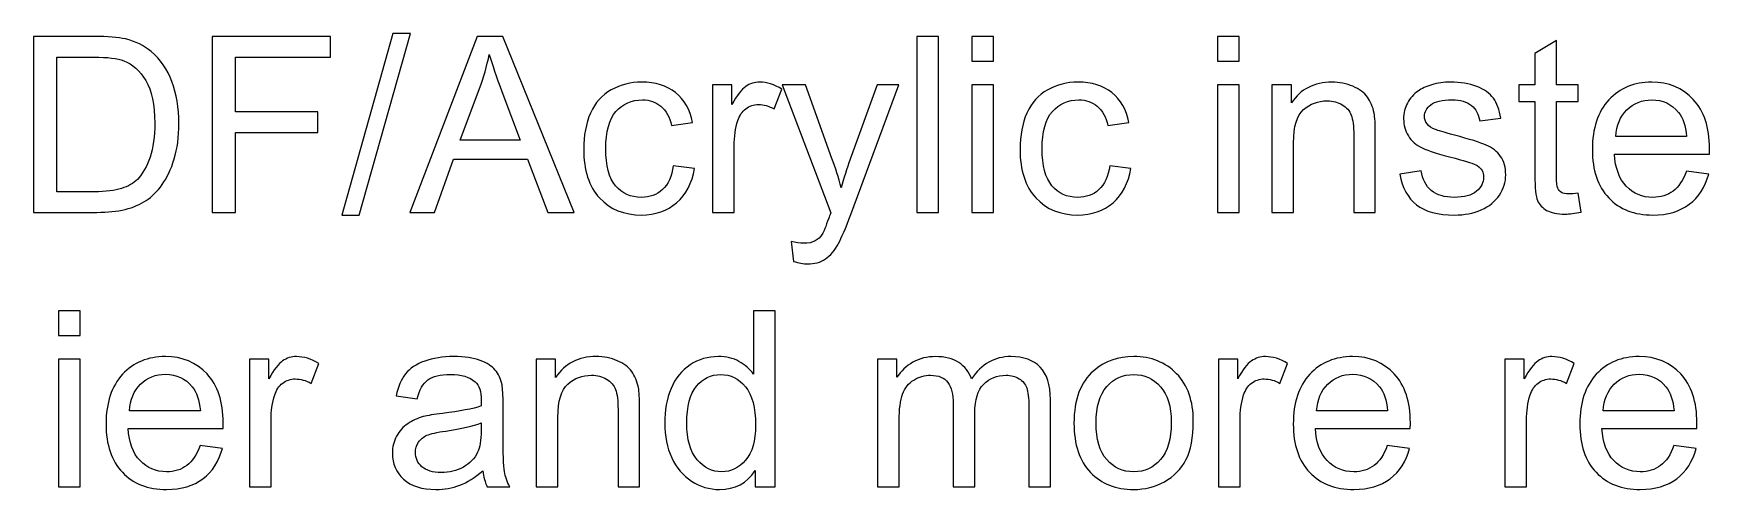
# Model space of a CAD drawing. Header units: centimetres. Extents: x 32 to 238, y -190 to 31.
# Drawn here: x 76.29 to 93.63, y -88.99 to -84.28 of the extents above; entities that cross this region are included whole.
import ezdxf

# ---------------------------------------------------------------- set-up
doc = ezdxf.new("R2010")
doc.units = ezdxf.units.CM
doc.header["$MEASUREMENT"] = 0
doc.layers.add('Layer 1', color=7, linetype='Continuous')

msp = doc.modelspace()

# ---------------------------------------------------------------- linework, layer by layer
at = {"layer": 'Layer 1', "color": 250}
for points, knots in [([(76.29245, -86.12579), (76.29245, -86.12579), (76.29245, -84.30715), (76.29245, -84.30715), (76.29245, -84.30715), (76.91898, -84.30715), (76.91898, -84.30715), (77.06038, -84.30715), (77.16833, -84.31562), (77.24283, -84.33297), (77.34697, -84.3571), (77.43587, -84.40071), (77.50953, -84.46336), (77.60563, -84.54464), (77.67717, -84.64793), (77.72459, -84.77409), (77.77242, -84.90024), (77.79613, -85.0446), (77.79613, -85.20673), (77.79613, -85.34474), (77.78004, -85.46708), (77.74787, -85.57376), (77.7157, -85.68044), (77.67421, -85.76892), (77.62383, -85.83877), (77.57303, -85.90862), (77.518, -85.96365), (77.45789, -86.00345), (77.3982, -86.04366), (77.32581, -86.07414), (77.24114, -86.09489), (77.15605, -86.11563), (77.05868, -86.12579), (76.94862, -86.12579), (76.94862, -86.12579), (76.29245, -86.12579), (76.29245, -86.12579)], [0, 0, 0, 0, 0.08333333, 0.08333333, 0.08333333, 0.16666667, 0.16666667, 0.16666667, 0.25, 0.25, 0.25, 0.33333333, 0.33333333, 0.33333333, 0.41666667, 0.41666667, 0.41666667, 0.5, 0.5, 0.5, 0.58333333, 0.58333333, 0.58333333, 0.66666667, 0.66666667, 0.66666667, 0.75, 0.75, 0.75, 0.83333333, 0.83333333, 0.83333333, 0.91666667, 0.91666667, 0.91666667, 1, 1, 1, 1]), ([(78.13945, -86.12579), (78.13945, -86.12579), (78.13945, -84.30715), (78.13945, -84.30715), (78.13945, -84.30715), (79.36627, -84.30715), (79.36627, -84.30715), (79.36627, -84.30715), (79.36627, -84.52051), (79.36627, -84.52051), (79.36627, -84.52051), (78.38075, -84.52051), (78.38075, -84.52051), (78.38075, -84.52051), (78.38075, -85.08693), (78.38075, -85.08693), (78.38075, -85.08693), (79.23419, -85.08693), (79.23419, -85.08693), (79.23419, -85.08693), (79.23419, -85.30029), (79.23419, -85.30029), (79.23419, -85.30029), (78.38075, -85.30029), (78.38075, -85.30029), (78.38075, -85.30029), (78.38075, -86.12579), (78.38075, -86.12579), (78.38075, -86.12579), (78.13945, -86.12579), (78.13945, -86.12579)], [0, 0, 0, 0, 0.1, 0.1, 0.1, 0.2, 0.2, 0.2, 0.3, 0.3, 0.3, 0.4, 0.4, 0.4, 0.5, 0.5, 0.5, 0.6, 0.6, 0.6, 0.7, 0.7, 0.7, 0.8, 0.8, 0.8, 0.9, 0.9, 0.9, 1, 1, 1, 1]), ([(79.48269, -86.15627), (79.48269, -86.15627), (80.01101, -84.27667), (80.01101, -84.27667), (80.01101, -84.27667), (80.19093, -84.27667), (80.19093, -84.27667), (80.19093, -84.27667), (79.66261, -86.15627), (79.66261, -86.15627), (79.66261, -86.15627), (79.48269, -86.15627), (79.48269, -86.15627)], [0, 0, 0, 0, 0.25, 0.25, 0.25, 0.5, 0.5, 0.5, 0.75, 0.75, 0.75, 1, 1, 1, 1]), ([(80.18458, -86.12579), (80.18458, -86.12579), (80.88223, -84.30715), (80.88223, -84.30715), (80.88223, -84.30715), (81.14682, -84.30715), (81.14682, -84.30715), (81.14682, -84.30715), (81.88723, -86.12579), (81.88723, -86.12579), (81.88723, -86.12579), (81.61333, -86.12579), (81.61333, -86.12579), (81.61333, -86.12579), (81.40293, -85.57461), (81.40293, -85.57461), (81.40293, -85.57461), (80.63712, -85.57461), (80.63712, -85.57461), (80.63712, -85.57461), (80.43985, -86.12579), (80.43985, -86.12579), (80.43985, -86.12579), (80.18458, -86.12579), (80.18458, -86.12579)], [0, 0, 0, 0, 0.125, 0.125, 0.125, 0.25, 0.25, 0.25, 0.375, 0.375, 0.375, 0.5, 0.5, 0.5, 0.625, 0.625, 0.625, 0.75, 0.75, 0.75, 0.875, 0.875, 0.875, 1, 1, 1, 1]), ([(85.43095, -86.12579), (85.43095, -86.12579), (85.43095, -84.30715), (85.43095, -84.30715), (85.43095, -84.30715), (85.65447, -84.30715), (85.65447, -84.30715), (85.65447, -84.30715), (85.65447, -86.12579), (85.65447, -86.12579), (85.65447, -86.12579), (85.43095, -86.12579), (85.43095, -86.12579)], [0, 0, 0, 0, 0.25, 0.25, 0.25, 0.5, 0.5, 0.5, 0.75, 0.75, 0.75, 1, 1, 1, 1]), ([(86.00033, -84.56115), (86.00033, -84.56115), (86.00033, -84.30715), (86.00033, -84.30715), (86.00033, -84.30715), (86.22385, -84.30715), (86.22385, -84.30715), (86.22385, -84.30715), (86.22385, -84.56115), (86.22385, -84.56115), (86.22385, -84.56115), (86.00033, -84.56115), (86.00033, -84.56115)], [0, 0, 0, 0, 0.25, 0.25, 0.25, 0.5, 0.5, 0.5, 0.75, 0.75, 0.75, 1, 1, 1, 1]), ([(88.54033, -84.56115), (88.54033, -84.56115), (88.54033, -84.30715), (88.54033, -84.30715), (88.54033, -84.30715), (88.76385, -84.30715), (88.76385, -84.30715), (88.76385, -84.30715), (88.76385, -84.56115), (88.76385, -84.56115), (88.76385, -84.56115), (88.54033, -84.56115), (88.54033, -84.56115)], [0, 0, 0, 0, 0.25, 0.25, 0.25, 0.5, 0.5, 0.5, 0.75, 0.75, 0.75, 1, 1, 1, 1]), ([(92.27243, -85.9264), (92.27243, -85.9264), (92.30291, -86.12367), (92.30291, -86.12367), (92.24026, -86.1368), (92.18395, -86.14357), (92.13485, -86.14357), (92.05399, -86.14357), (91.99134, -86.13087), (91.94646, -86.10505), (91.90201, -86.07922), (91.87069, -86.04578), (91.85248, -86.00387), (91.83428, -85.96196), (91.82539, -85.87391), (91.82539, -85.73971), (91.82539, -85.73971), (91.82539, -84.98025), (91.82539, -84.98025), (91.82539, -84.98025), (91.66029, -84.98025), (91.66029, -84.98025), (91.66029, -84.98025), (91.66029, -84.80753), (91.66029, -84.80753), (91.66029, -84.80753), (91.82539, -84.80753), (91.82539, -84.80753), (91.82539, -84.80753), (91.82539, -84.48156), (91.82539, -84.48156), (91.82539, -84.48156), (92.04891, -84.34737), (92.04891, -84.34737), (92.04891, -84.34737), (92.04891, -84.80753), (92.04891, -84.80753), (92.04891, -84.80753), (92.27243, -84.80753), (92.27243, -84.80753), (92.27243, -84.80753), (92.27243, -84.98025), (92.27243, -84.98025), (92.27243, -84.98025), (92.04891, -84.98025), (92.04891, -84.98025), (92.04891, -84.98025), (92.04891, -85.75241), (92.04891, -85.75241), (92.04891, -85.81633), (92.05272, -85.8574), (92.06076, -85.8756), (92.06838, -85.8938), (92.08108, -85.9082), (92.09886, -85.9192), (92.11664, -85.92979), (92.14204, -85.93529), (92.17506, -85.93529), (92.19962, -85.93529), (92.23221, -85.93233), (92.27243, -85.9264)], [0, 0, 0, 0, 0.05, 0.05, 0.05, 0.1, 0.1, 0.1, 0.15, 0.15, 0.15, 0.2, 0.2, 0.2, 0.25, 0.25, 0.25, 0.3, 0.3, 0.3, 0.35, 0.35, 0.35, 0.4, 0.4, 0.4, 0.45, 0.45, 0.45, 0.5, 0.5, 0.5, 0.55, 0.55, 0.55, 0.6, 0.6, 0.6, 0.65, 0.65, 0.65, 0.7, 0.7, 0.7, 0.75, 0.75, 0.75, 0.8, 0.8, 0.8, 0.85, 0.85, 0.85, 0.9, 0.9, 0.9, 0.95, 0.95, 0.95, 1, 1, 1, 1]), ([(76.53375, -85.91243), (76.53375, -85.91243), (76.92152, -85.91243), (76.92152, -85.91243), (77.04133, -85.91243), (77.13531, -85.90142), (77.20346, -85.87899), (77.27162, -85.85655), (77.32581, -85.82522), (77.36645, -85.78458), (77.42317, -85.72743), (77.46762, -85.65039), (77.49937, -85.55387), (77.53112, -85.45735), (77.54721, -85.34051), (77.54721, -85.20292), (77.54721, -85.01242), (77.51588, -84.86595), (77.45365, -84.7635), (77.39142, -84.66106), (77.31565, -84.59248), (77.22632, -84.55776), (77.16198, -84.53279), (77.05826, -84.52051), (76.91517, -84.52051), (76.91517, -84.52051), (76.53375, -84.52051), (76.53375, -84.52051), (76.53375, -84.52051), (76.53375, -85.91243), (76.53375, -85.91243)], [0, 0, 0, 0, 0.1, 0.1, 0.1, 0.2, 0.2, 0.2, 0.3, 0.3, 0.3, 0.4, 0.4, 0.4, 0.5, 0.5, 0.5, 0.6, 0.6, 0.6, 0.7, 0.7, 0.7, 0.8, 0.8, 0.8, 0.9, 0.9, 0.9, 1, 1, 1, 1]), ([(80.70782, -85.37903), (80.70782, -85.37903), (81.32758, -85.37903), (81.32758, -85.37903), (81.32758, -85.37903), (81.13793, -84.87484), (81.13793, -84.87484), (81.08078, -84.72159), (81.0376, -84.59502), (81.00754, -84.49511), (80.98256, -84.61364), (80.94912, -84.73006), (80.90721, -84.84521), (80.90721, -84.84521), (80.70782, -85.37903), (80.70782, -85.37903)], [0, 0, 0, 0, 0.2, 0.2, 0.2, 0.4, 0.4, 0.4, 0.6, 0.6, 0.6, 0.8, 0.8, 0.8, 1, 1, 1, 1]), ([(82.91127, -85.64319), (82.91127, -85.64319), (83.12971, -85.67367), (83.12971, -85.67367), (83.10558, -85.82395), (83.04462, -85.94122), (82.94598, -86.02631), (82.84735, -86.1114), (82.72585, -86.15373), (82.58234, -86.15373), (82.40242, -86.15373), (82.25764, -86.09489), (82.14842, -85.9772), (82.03878, -85.85951), (81.98417, -85.69103), (81.98417, -85.47174), (81.98417, -85.3295), (82.00788, -85.20546), (82.05487, -85.09878), (82.10186, -84.99253), (82.1734, -84.91252), (82.26992, -84.8596), (82.36602, -84.80626), (82.47058, -84.77959), (82.58403, -84.77959), (82.7267, -84.77959), (82.84396, -84.81557), (82.93455, -84.88796), (83.02557, -84.96035), (83.08399, -85.06322), (83.10939, -85.19615), (83.10939, -85.19615), (82.89349, -85.22917), (82.89349, -85.22917), (82.87275, -85.14069), (82.83634, -85.07423), (82.78342, -85.02936), (82.73093, -84.98491), (82.66743, -84.96247), (82.59292, -84.96247), (82.48032, -84.96247), (82.38888, -85.00269), (82.31818, -85.08312), (82.24791, -85.16398), (82.21277, -85.29098), (82.21277, -85.46539), (82.21277, -85.64234), (82.24664, -85.77061), (82.31437, -85.85062), (82.38253, -85.93063), (82.471, -85.97085), (82.5798, -85.97085), (82.66785, -85.97085), (82.74109, -85.94418), (82.79951, -85.89042), (82.85835, -85.83708), (82.89561, -85.75453), (82.91127, -85.64319)], [0, 0, 0, 0, 0.05263158, 0.05263158, 0.05263158, 0.10526316, 0.10526316, 0.10526316, 0.15789474, 0.15789474, 0.15789474, 0.21052632, 0.21052632, 0.21052632, 0.26315789, 0.26315789, 0.26315789, 0.31578947, 0.31578947, 0.31578947, 0.36842105, 0.36842105, 0.36842105, 0.42105263, 0.42105263, 0.42105263, 0.47368421, 0.47368421, 0.47368421, 0.52631579, 0.52631579, 0.52631579, 0.57894737, 0.57894737, 0.57894737, 0.63157895, 0.63157895, 0.63157895, 0.68421053, 0.68421053, 0.68421053, 0.73684211, 0.73684211, 0.73684211, 0.78947368, 0.78947368, 0.78947368, 0.84210526, 0.84210526, 0.84210526, 0.89473684, 0.89473684, 0.89473684, 0.94736842, 0.94736842, 0.94736842, 1, 1, 1, 1]), ([(83.31767, -86.12579), (83.31767, -86.12579), (83.31767, -84.80753), (83.31767, -84.80753), (83.31767, -84.80753), (83.51833, -84.80753), (83.51833, -84.80753), (83.51833, -84.80753), (83.51833, -85.00946), (83.51833, -85.00946), (83.56955, -84.9159), (83.61697, -84.8541), (83.66057, -84.82446), (83.70417, -84.79441), (83.75201, -84.77959), (83.80408, -84.77959), (83.87943, -84.77959), (83.95606, -84.8033), (84.03395, -84.85029), (84.03395, -84.85029), (83.95436, -85.05645), (83.95436, -85.05645), (83.90018, -85.02597), (83.84599, -85.01073), (83.7918, -85.01073), (83.74312, -85.01073), (83.69952, -85.02555), (83.66099, -85.05476), (83.62247, -85.08397), (83.59495, -85.12461), (83.57844, -85.17668), (83.55347, -85.25584), (83.54119, -85.34262), (83.54119, -85.43703), (83.54119, -85.43703), (83.54119, -86.12579), (83.54119, -86.12579), (83.54119, -86.12579), (83.31767, -86.12579), (83.31767, -86.12579)], [0, 0, 0, 0, 0.07692308, 0.07692308, 0.07692308, 0.15384615, 0.15384615, 0.15384615, 0.23076923, 0.23076923, 0.23076923, 0.30769231, 0.30769231, 0.30769231, 0.38461538, 0.38461538, 0.38461538, 0.46153846, 0.46153846, 0.46153846, 0.53846154, 0.53846154, 0.53846154, 0.61538462, 0.61538462, 0.61538462, 0.69230769, 0.69230769, 0.69230769, 0.76923077, 0.76923077, 0.76923077, 0.84615385, 0.84615385, 0.84615385, 0.92307692, 0.92307692, 0.92307692, 1, 1, 1, 1]), ([(87.42569, -85.64319), (87.42569, -85.64319), (87.64413, -85.67367), (87.64413, -85.67367), (87.62, -85.82395), (87.55904, -85.94122), (87.4604, -86.02631), (87.36177, -86.1114), (87.24027, -86.15373), (87.09676, -86.15373), (86.91684, -86.15373), (86.77206, -86.09489), (86.66284, -85.9772), (86.5532, -85.85951), (86.49859, -85.69103), (86.49859, -85.47174), (86.49859, -85.3295), (86.5223, -85.20546), (86.56929, -85.09878), (86.61628, -84.99253), (86.68782, -84.91252), (86.78434, -84.8596), (86.88044, -84.80626), (86.985, -84.77959), (87.09845, -84.77959), (87.24112, -84.77959), (87.35838, -84.81557), (87.44897, -84.88796), (87.53999, -84.96035), (87.59841, -85.06322), (87.62381, -85.19615), (87.62381, -85.19615), (87.40791, -85.22917), (87.40791, -85.22917), (87.38717, -85.14069), (87.35076, -85.07423), (87.29784, -85.02936), (87.24535, -84.98491), (87.18185, -84.96247), (87.10734, -84.96247), (86.99474, -84.96247), (86.9033, -85.00269), (86.8326, -85.08312), (86.76233, -85.16398), (86.72719, -85.29098), (86.72719, -85.46539), (86.72719, -85.64234), (86.76106, -85.77061), (86.82879, -85.85062), (86.89695, -85.93063), (86.98542, -85.97085), (87.09422, -85.97085), (87.18227, -85.97085), (87.25551, -85.94418), (87.31393, -85.89042), (87.37277, -85.83708), (87.41003, -85.75453), (87.42569, -85.64319)], [0, 0, 0, 0, 0.05263158, 0.05263158, 0.05263158, 0.10526316, 0.10526316, 0.10526316, 0.15789474, 0.15789474, 0.15789474, 0.21052632, 0.21052632, 0.21052632, 0.26315789, 0.26315789, 0.26315789, 0.31578947, 0.31578947, 0.31578947, 0.36842105, 0.36842105, 0.36842105, 0.42105263, 0.42105263, 0.42105263, 0.47368421, 0.47368421, 0.47368421, 0.52631579, 0.52631579, 0.52631579, 0.57894737, 0.57894737, 0.57894737, 0.63157895, 0.63157895, 0.63157895, 0.68421053, 0.68421053, 0.68421053, 0.73684211, 0.73684211, 0.73684211, 0.78947368, 0.78947368, 0.78947368, 0.84210526, 0.84210526, 0.84210526, 0.89473684, 0.89473684, 0.89473684, 0.94736842, 0.94736842, 0.94736842, 1, 1, 1, 1]), ([(89.10463, -86.12579), (89.10463, -86.12579), (89.10463, -84.80753), (89.10463, -84.80753), (89.10463, -84.80753), (89.30529, -84.80753), (89.30529, -84.80753), (89.30529, -84.80753), (89.30529, -84.99464), (89.30529, -84.99464), (89.40181, -84.85113), (89.54151, -84.77959), (89.72397, -84.77959), (89.80355, -84.77959), (89.87637, -84.79398), (89.94283, -84.82235), (90.00929, -84.85071), (90.05925, -84.88839), (90.09227, -84.93453), (90.12529, -84.98067), (90.14857, -85.03571), (90.16169, -85.09921), (90.16974, -85.14069), (90.17397, -85.21308), (90.17397, -85.31638), (90.17397, -85.31638), (90.17397, -86.12579), (90.17397, -86.12579), (90.17397, -86.12579), (89.95045, -86.12579), (89.95045, -86.12579), (89.95045, -86.12579), (89.95045, -85.32484), (89.95045, -85.32484), (89.95045, -85.23383), (89.94198, -85.16567), (89.92463, -85.1208), (89.90727, -85.07592), (89.87637, -85.03994), (89.83234, -85.01285), (89.78831, -84.98618), (89.73624, -84.97263), (89.67698, -84.97263), (89.58215, -84.97263), (89.50045, -85.00269), (89.43144, -85.06322), (89.36244, -85.12334), (89.32815, -85.23806), (89.32815, -85.40655), (89.32815, -85.40655), (89.32815, -86.12579), (89.32815, -86.12579), (89.32815, -86.12579), (89.10463, -86.12579), (89.10463, -86.12579)], [0, 0, 0, 0, 0.05555556, 0.05555556, 0.05555556, 0.11111111, 0.11111111, 0.11111111, 0.16666667, 0.16666667, 0.16666667, 0.22222222, 0.22222222, 0.22222222, 0.27777778, 0.27777778, 0.27777778, 0.33333333, 0.33333333, 0.33333333, 0.38888889, 0.38888889, 0.38888889, 0.44444444, 0.44444444, 0.44444444, 0.5, 0.5, 0.5, 0.55555556, 0.55555556, 0.55555556, 0.61111111, 0.61111111, 0.61111111, 0.66666667, 0.66666667, 0.66666667, 0.72222222, 0.72222222, 0.72222222, 0.77777778, 0.77777778, 0.77777778, 0.83333333, 0.83333333, 0.83333333, 0.88888889, 0.88888889, 0.88888889, 0.94444444, 0.94444444, 0.94444444, 1, 1, 1, 1]), ([(90.42839, -85.73209), (90.42839, -85.73209), (90.64937, -85.69653), (90.64937, -85.69653), (90.66165, -85.78501), (90.69636, -85.85274), (90.75309, -85.90015), (90.80981, -85.94714), (90.8894, -85.97085), (90.991, -85.97085), (91.09387, -85.97085), (91.17007, -85.95011), (91.22002, -85.9082), (91.26955, -85.86671), (91.29453, -85.8176), (91.29453, -85.7613), (91.29453, -85.71092), (91.27209, -85.67113), (91.22764, -85.64234), (91.19632, -85.62245), (91.12012, -85.59747), (90.99904, -85.56657), (90.83564, -85.5255), (90.72261, -85.48994), (90.65911, -85.45989), (90.59603, -85.42941), (90.54819, -85.38792), (90.5156, -85.33458), (90.483, -85.28166), (90.46649, -85.22282), (90.46649, -85.15847), (90.46649, -85.09963), (90.48004, -85.04544), (90.50671, -84.99549), (90.5338, -84.94554), (90.57021, -84.90405), (90.61635, -84.87103), (90.65106, -84.84563), (90.69848, -84.82404), (90.75817, -84.80626), (90.81828, -84.78848), (90.8822, -84.77959), (90.95078, -84.77959), (91.05408, -84.77959), (91.14467, -84.79441), (91.22256, -84.82446), (91.30088, -84.8541), (91.35845, -84.89474), (91.39571, -84.94554), (91.43254, -84.99676), (91.45836, -85.06492), (91.47233, -85.15043), (91.47233, -85.15043), (91.25389, -85.18091), (91.25389, -85.18091), (91.24415, -85.11233), (91.21537, -85.05857), (91.16795, -85.02004), (91.12054, -84.98152), (91.05365, -84.96247), (90.96687, -84.96247), (90.86485, -84.96247), (90.79161, -84.9794), (90.74801, -85.01327), (90.7044, -85.04714), (90.68239, -85.08693), (90.68239, -85.13223), (90.68239, -85.16101), (90.69128, -85.18726), (90.70948, -85.21054), (90.72769, -85.23425), (90.75605, -85.25415), (90.795, -85.26981), (90.81743, -85.27828), (90.88263, -85.29733), (90.99185, -85.32696), (91.14933, -85.36887), (91.25939, -85.40358), (91.32205, -85.43025), (91.3847, -85.45692), (91.43381, -85.49629), (91.46937, -85.54709), (91.50535, -85.59832), (91.52313, -85.66182), (91.52313, -85.73802), (91.52313, -85.8121), (91.50154, -85.88195), (91.45794, -85.94757), (91.41433, -86.01318), (91.35168, -86.06398), (91.26998, -86.09997), (91.18785, -86.13595), (91.09514, -86.15373), (90.99185, -86.15373), (90.82082, -86.15373), (90.69001, -86.11817), (90.60026, -86.04747), (90.51052, -85.97635), (90.45337, -85.87137), (90.42839, -85.73209)], [0, 0, 0, 0, 0.03030303, 0.03030303, 0.03030303, 0.06060606, 0.06060606, 0.06060606, 0.09090909, 0.09090909, 0.09090909, 0.12121212, 0.12121212, 0.12121212, 0.15151515, 0.15151515, 0.15151515, 0.18181818, 0.18181818, 0.18181818, 0.21212121, 0.21212121, 0.21212121, 0.24242424, 0.24242424, 0.24242424, 0.27272727, 0.27272727, 0.27272727, 0.3030303, 0.3030303, 0.3030303, 0.33333333, 0.33333333, 0.33333333, 0.36363636, 0.36363636, 0.36363636, 0.39393939, 0.39393939, 0.39393939, 0.42424242, 0.42424242, 0.42424242, 0.45454545, 0.45454545, 0.45454545, 0.48484848, 0.48484848, 0.48484848, 0.51515152, 0.51515152, 0.51515152, 0.54545455, 0.54545455, 0.54545455, 0.57575758, 0.57575758, 0.57575758, 0.60606061, 0.60606061, 0.60606061, 0.63636364, 0.63636364, 0.63636364, 0.66666667, 0.66666667, 0.66666667, 0.6969697, 0.6969697, 0.6969697, 0.72727273, 0.72727273, 0.72727273, 0.75757576, 0.75757576, 0.75757576, 0.78787879, 0.78787879, 0.78787879, 0.81818182, 0.81818182, 0.81818182, 0.84848485, 0.84848485, 0.84848485, 0.87878788, 0.87878788, 0.87878788, 0.90909091, 0.90909091, 0.90909091, 0.93939394, 0.93939394, 0.93939394, 0.96969697, 0.96969697, 0.96969697, 1, 1, 1, 1]), ([(93.39215, -85.69907), (93.39215, -85.69907), (93.62329, -85.72955), (93.62329, -85.72955), (93.58731, -85.86375), (93.52, -85.96831), (93.42178, -86.04239), (93.32357, -86.11648), (93.19826, -86.15373), (93.04544, -86.15373), (92.85325, -86.15373), (92.70085, -86.09446), (92.58824, -85.97593), (92.47563, -85.85782), (92.41933, -85.69145), (92.41933, -85.47767), (92.41933, -85.25669), (92.47606, -85.08481), (92.58993, -84.96289), (92.70381, -84.84055), (92.85155, -84.77959), (93.03316, -84.77959), (93.20885, -84.77959), (93.35236, -84.83928), (93.46369, -84.95908), (93.57503, -85.07889), (93.63091, -85.24737), (93.63091, -85.46454), (93.63091, -85.47767), (93.63049, -85.49756), (93.62964, -85.52381), (93.62964, -85.52381), (92.64793, -85.52381), (92.64793, -85.52381), (92.6564, -85.66817), (92.69704, -85.77908), (92.7707, -85.8557), (92.84393, -85.93233), (92.9358, -85.97085), (93.04544, -85.97085), (93.12714, -85.97085), (93.19699, -85.94926), (93.25457, -85.90608), (93.31256, -85.8629), (93.35828, -85.7939), (93.39215, -85.69907)], [0, 0, 0, 0, 0.06666667, 0.06666667, 0.06666667, 0.13333333, 0.13333333, 0.13333333, 0.2, 0.2, 0.2, 0.26666667, 0.26666667, 0.26666667, 0.33333333, 0.33333333, 0.33333333, 0.4, 0.4, 0.4, 0.46666667, 0.46666667, 0.46666667, 0.53333333, 0.53333333, 0.53333333, 0.6, 0.6, 0.6, 0.66666667, 0.66666667, 0.66666667, 0.73333333, 0.73333333, 0.73333333, 0.8, 0.8, 0.8, 0.86666667, 0.86666667, 0.86666667, 0.93333333, 0.93333333, 0.93333333, 1, 1, 1, 1]), ([(84.15587, -86.63252), (84.15587, -86.63252), (84.13047, -86.42593), (84.13047, -86.42593), (84.17958, -86.43906), (84.22191, -86.44583), (84.25832, -86.44583), (84.30827, -86.44583), (84.34806, -86.43736), (84.3777, -86.42085), (84.40775, -86.40434), (84.43231, -86.38106), (84.45136, -86.35143), (84.46533, -86.32899), (84.48819, -86.27353), (84.51951, -86.18463), (84.52375, -86.17236), (84.5301, -86.15415), (84.53941, -86.13002), (84.53941, -86.13002), (84.03903, -84.80753), (84.03903, -84.80753), (84.03903, -84.80753), (84.27779, -84.80753), (84.27779, -84.80753), (84.27779, -84.80753), (84.55296, -85.56868), (84.55296, -85.56868), (84.58894, -85.66478), (84.62069, -85.76638), (84.64905, -85.87306), (84.67488, -85.77273), (84.70536, -85.67367), (84.74092, -85.5763), (84.74092, -85.5763), (85.02201, -84.80753), (85.02201, -84.80753), (85.02201, -84.80753), (85.24511, -84.80753), (85.24511, -84.80753), (85.24511, -84.80753), (84.74684, -86.14865), (84.74684, -86.14865), (84.69308, -86.29301), (84.65117, -86.39207), (84.62111, -86.44668), (84.58132, -86.51991), (84.5356, -86.57368), (84.48438, -86.60797), (84.43273, -86.64226), (84.37135, -86.65919), (84.30023, -86.65919), (84.25705, -86.65919), (84.20879, -86.6503), (84.15587, -86.63252)], [0, 0, 0, 0, 0.05555556, 0.05555556, 0.05555556, 0.11111111, 0.11111111, 0.11111111, 0.16666667, 0.16666667, 0.16666667, 0.22222222, 0.22222222, 0.22222222, 0.27777778, 0.27777778, 0.27777778, 0.33333333, 0.33333333, 0.33333333, 0.38888889, 0.38888889, 0.38888889, 0.44444444, 0.44444444, 0.44444444, 0.5, 0.5, 0.5, 0.55555556, 0.55555556, 0.55555556, 0.61111111, 0.61111111, 0.61111111, 0.66666667, 0.66666667, 0.66666667, 0.72222222, 0.72222222, 0.72222222, 0.77777778, 0.77777778, 0.77777778, 0.83333333, 0.83333333, 0.83333333, 0.88888889, 0.88888889, 0.88888889, 0.94444444, 0.94444444, 0.94444444, 1, 1, 1, 1]), ([(86.00033, -86.12579), (86.00033, -86.12579), (86.00033, -84.80753), (86.00033, -84.80753), (86.00033, -84.80753), (86.22385, -84.80753), (86.22385, -84.80753), (86.22385, -84.80753), (86.22385, -86.12579), (86.22385, -86.12579), (86.22385, -86.12579), (86.00033, -86.12579), (86.00033, -86.12579)], [0, 0, 0, 0, 0.25, 0.25, 0.25, 0.5, 0.5, 0.5, 0.75, 0.75, 0.75, 1, 1, 1, 1]), ([(88.54033, -86.12579), (88.54033, -86.12579), (88.54033, -84.80753), (88.54033, -84.80753), (88.54033, -84.80753), (88.76385, -84.80753), (88.76385, -84.80753), (88.76385, -84.80753), (88.76385, -86.12579), (88.76385, -86.12579), (88.76385, -86.12579), (88.54033, -86.12579), (88.54033, -86.12579)], [0, 0, 0, 0, 0.25, 0.25, 0.25, 0.5, 0.5, 0.5, 0.75, 0.75, 0.75, 1, 1, 1, 1]), ([(92.66063, -85.34093), (92.66063, -85.34093), (93.39469, -85.34093), (93.39469, -85.34093), (93.38495, -85.23002), (93.35659, -85.14704), (93.31045, -85.09159), (93.23975, -85.00565), (93.14746, -84.96247), (93.03443, -84.96247), (92.93199, -84.96247), (92.84605, -84.99676), (92.7762, -85.06534), (92.70677, -85.13392), (92.66825, -85.22578), (92.66063, -85.34093)], [0, 0, 0, 0, 0.2, 0.2, 0.2, 0.4, 0.4, 0.4, 0.6, 0.6, 0.6, 0.8, 0.8, 0.8, 1, 1, 1, 1]), ([(76.55237, -87.39876), (76.55237, -87.39876), (76.55237, -87.14476), (76.55237, -87.14476), (76.55237, -87.14476), (76.77589, -87.14476), (76.77589, -87.14476), (76.77589, -87.14476), (76.77589, -87.39876), (76.77589, -87.39876), (76.77589, -87.39876), (76.55237, -87.39876), (76.55237, -87.39876)], [0, 0, 0, 0, 0.25, 0.25, 0.25, 0.5, 0.5, 0.5, 0.75, 0.75, 0.75, 1, 1, 1, 1]), ([(83.75707, -88.9634), (83.75707, -88.9634), (83.75707, -88.79618), (83.75707, -88.79618), (83.67367, -88.92615), (83.55091, -88.99134), (83.38877, -88.99134), (83.28378, -88.99134), (83.18726, -88.96255), (83.09963, -88.90456), (83.01158, -88.84698), (82.94342, -88.76613), (82.89474, -88.66283), (82.84648, -88.55912), (82.82235, -88.44016), (82.82235, -88.30554), (82.82235, -88.17431), (82.84436, -88.05535), (82.88797, -87.94825), (82.93199, -87.84157), (82.99761, -87.75944), (83.08524, -87.70271), (83.17245, -87.64556), (83.27066, -87.6172), (83.37861, -87.6172), (83.4582, -87.6172), (83.52889, -87.63413), (83.5907, -87.66758), (83.65251, -87.70102), (83.70288, -87.74505), (83.74183, -87.79881), (83.74183, -87.79881), (83.74183, -87.14476), (83.74183, -87.14476), (83.74183, -87.14476), (83.96535, -87.14476), (83.96535, -87.14476), (83.96535, -87.14476), (83.96535, -88.9634), (83.96535, -88.9634), (83.96535, -88.9634), (83.75707, -88.9634), (83.75707, -88.9634)], [0, 0, 0, 0, 0.07142857, 0.07142857, 0.07142857, 0.14285714, 0.14285714, 0.14285714, 0.21428571, 0.21428571, 0.21428571, 0.28571429, 0.28571429, 0.28571429, 0.35714286, 0.35714286, 0.35714286, 0.42857143, 0.42857143, 0.42857143, 0.5, 0.5, 0.5, 0.57142857, 0.57142857, 0.57142857, 0.64285714, 0.64285714, 0.64285714, 0.71428571, 0.71428571, 0.71428571, 0.78571429, 0.78571429, 0.78571429, 0.85714286, 0.85714286, 0.85714286, 0.92857143, 0.92857143, 0.92857143, 1, 1, 1, 1]), ([(76.55237, -88.9634), (76.55237, -88.9634), (76.55237, -87.64514), (76.55237, -87.64514), (76.55237, -87.64514), (76.77589, -87.64514), (76.77589, -87.64514), (76.77589, -87.64514), (76.77589, -88.9634), (76.77589, -88.9634), (76.77589, -88.9634), (76.55237, -88.9634), (76.55237, -88.9634)], [0, 0, 0, 0, 0.25, 0.25, 0.25, 0.5, 0.5, 0.5, 0.75, 0.75, 0.75, 1, 1, 1, 1]), ([(78.01583, -88.53668), (78.01583, -88.53668), (78.24697, -88.56716), (78.24697, -88.56716), (78.21099, -88.70136), (78.14368, -88.80592), (78.04546, -88.88), (77.94725, -88.95409), (77.82194, -88.99134), (77.66912, -88.99134), (77.47693, -88.99134), (77.32453, -88.93207), (77.21192, -88.81354), (77.09931, -88.69543), (77.04301, -88.52906), (77.04301, -88.31528), (77.04301, -88.0943), (77.09974, -87.92242), (77.21361, -87.8005), (77.32749, -87.67816), (77.47523, -87.6172), (77.65684, -87.6172), (77.83253, -87.6172), (77.97604, -87.67689), (78.08737, -87.79669), (78.19871, -87.9165), (78.25459, -88.08498), (78.25459, -88.30215), (78.25459, -88.31528), (78.25417, -88.33517), (78.25332, -88.36142), (78.25332, -88.36142), (77.27161, -88.36142), (77.27161, -88.36142), (77.28008, -88.50578), (77.32072, -88.61669), (77.39438, -88.69331), (77.46761, -88.76994), (77.55948, -88.80846), (77.66912, -88.80846), (77.75082, -88.80846), (77.82067, -88.78687), (77.87825, -88.74369), (77.93624, -88.70051), (77.98196, -88.63151), (78.01583, -88.53668)], [0, 0, 0, 0, 0.06666667, 0.06666667, 0.06666667, 0.13333333, 0.13333333, 0.13333333, 0.2, 0.2, 0.2, 0.26666667, 0.26666667, 0.26666667, 0.33333333, 0.33333333, 0.33333333, 0.4, 0.4, 0.4, 0.46666667, 0.46666667, 0.46666667, 0.53333333, 0.53333333, 0.53333333, 0.6, 0.6, 0.6, 0.66666667, 0.66666667, 0.66666667, 0.73333333, 0.73333333, 0.73333333, 0.8, 0.8, 0.8, 0.86666667, 0.86666667, 0.86666667, 0.93333333, 0.93333333, 0.93333333, 1, 1, 1, 1]), ([(78.52679, -88.9634), (78.52679, -88.9634), (78.52679, -87.64514), (78.52679, -87.64514), (78.52679, -87.64514), (78.72745, -87.64514), (78.72745, -87.64514), (78.72745, -87.64514), (78.72745, -87.84707), (78.72745, -87.84707), (78.77867, -87.75351), (78.82609, -87.69171), (78.86969, -87.66207), (78.91329, -87.63202), (78.96113, -87.6172), (79.0132, -87.6172), (79.08855, -87.6172), (79.16518, -87.64091), (79.24307, -87.6879), (79.24307, -87.6879), (79.16348, -87.89406), (79.16348, -87.89406), (79.1093, -87.86358), (79.05511, -87.84834), (79.00092, -87.84834), (78.95224, -87.84834), (78.90864, -87.86316), (78.87011, -87.89237), (78.83159, -87.92158), (78.80407, -87.96222), (78.78756, -88.01429), (78.76259, -88.09345), (78.75031, -88.18023), (78.75031, -88.27464), (78.75031, -88.27464), (78.75031, -88.9634), (78.75031, -88.9634), (78.75031, -88.9634), (78.52679, -88.9634), (78.52679, -88.9634)], [0, 0, 0, 0, 0.07692308, 0.07692308, 0.07692308, 0.15384615, 0.15384615, 0.15384615, 0.23076923, 0.23076923, 0.23076923, 0.30769231, 0.30769231, 0.30769231, 0.38461538, 0.38461538, 0.38461538, 0.46153846, 0.46153846, 0.46153846, 0.53846154, 0.53846154, 0.53846154, 0.61538462, 0.61538462, 0.61538462, 0.69230769, 0.69230769, 0.69230769, 0.76923077, 0.76923077, 0.76923077, 0.84615385, 0.84615385, 0.84615385, 0.92307692, 0.92307692, 0.92307692, 1, 1, 1, 1]), ([(80.94191, -88.7983), (80.85894, -88.869), (80.77893, -88.91853), (80.7023, -88.94774), (80.62568, -88.97695), (80.54355, -88.99134), (80.4555, -88.99134), (80.31072, -88.99134), (80.19938, -88.9562), (80.12149, -88.88551), (80.0436, -88.81523), (80.00465, -88.72506), (80.00465, -88.61542), (80.00465, -88.55107), (80.01947, -88.49223), (80.04868, -88.43889), (80.07831, -88.38555), (80.11683, -88.34322), (80.16425, -88.31104), (80.21208, -88.27887), (80.26542, -88.25432), (80.32511, -88.23781), (80.36914, -88.22638), (80.4356, -88.21537), (80.52408, -88.20436), (80.70442, -88.1832), (80.83777, -88.15737), (80.92286, -88.12774), (80.92371, -88.09726), (80.92413, -88.07779), (80.92413, -88.06974), (80.92413, -87.97915), (80.90296, -87.91523), (80.86063, -87.87797), (80.80348, -87.8276), (80.71839, -87.80262), (80.60578, -87.80262), (80.50037, -87.80262), (80.42248, -87.82125), (80.37253, -87.85808), (80.32215, -87.89491), (80.28532, -87.9601), (80.26119, -88.05408), (80.26119, -88.05408), (80.04275, -88.0236), (80.04275, -88.0236), (80.06265, -87.93004), (80.09524, -87.85427), (80.14096, -87.79669), (80.18668, -87.73912), (80.25272, -87.69509), (80.33908, -87.66377), (80.42502, -87.63286), (80.52535, -87.6172), (80.6388, -87.6172), (80.75141, -87.6172), (80.84327, -87.63032), (80.91397, -87.65699), (80.98424, -87.68366), (81.03631, -87.71668), (81.06933, -87.7569), (81.10235, -87.79712), (81.12564, -87.84792), (81.13918, -87.9093), (81.14638, -87.9474), (81.15019, -88.01598), (81.15019, -88.11462), (81.15019, -88.11462), (81.15019, -88.41095), (81.15019, -88.41095), (81.15019, -88.61796), (81.15485, -88.74877), (81.16416, -88.80423), (81.17305, -88.85968), (81.19168, -88.9126), (81.21877, -88.9634), (81.21877, -88.9634), (80.98509, -88.9634), (80.98509, -88.9634), (80.96265, -88.91641), (80.94826, -88.86138), (80.94191, -88.7983)], [0, 0, 0, 0, 0.03703704, 0.03703704, 0.03703704, 0.07407407, 0.07407407, 0.07407407, 0.11111111, 0.11111111, 0.11111111, 0.14814815, 0.14814815, 0.14814815, 0.18518519, 0.18518519, 0.18518519, 0.22222222, 0.22222222, 0.22222222, 0.25925926, 0.25925926, 0.25925926, 0.2962963, 0.2962963, 0.2962963, 0.33333333, 0.33333333, 0.33333333, 0.37037037, 0.37037037, 0.37037037, 0.40740741, 0.40740741, 0.40740741, 0.44444444, 0.44444444, 0.44444444, 0.48148148, 0.48148148, 0.48148148, 0.51851852, 0.51851852, 0.51851852, 0.55555556, 0.55555556, 0.55555556, 0.59259259, 0.59259259, 0.59259259, 0.62962963, 0.62962963, 0.62962963, 0.66666667, 0.66666667, 0.66666667, 0.7037037, 0.7037037, 0.7037037, 0.74074074, 0.74074074, 0.74074074, 0.77777778, 0.77777778, 0.77777778, 0.81481481, 0.81481481, 0.81481481, 0.85185185, 0.85185185, 0.85185185, 0.88888889, 0.88888889, 0.88888889, 0.92592593, 0.92592593, 0.92592593, 0.96296296, 0.96296296, 0.96296296, 1, 1, 1, 1]), ([(81.49351, -88.9634), (81.49351, -88.9634), (81.49351, -87.64514), (81.49351, -87.64514), (81.49351, -87.64514), (81.69417, -87.64514), (81.69417, -87.64514), (81.69417, -87.64514), (81.69417, -87.83225), (81.69417, -87.83225), (81.79069, -87.68874), (81.93039, -87.6172), (82.11285, -87.6172), (82.19243, -87.6172), (82.26525, -87.63159), (82.33171, -87.65996), (82.39817, -87.68832), (82.44813, -87.726), (82.48115, -87.77214), (82.51417, -87.81828), (82.53745, -87.87332), (82.55057, -87.93682), (82.55862, -87.9783), (82.56285, -88.05069), (82.56285, -88.15399), (82.56285, -88.15399), (82.56285, -88.9634), (82.56285, -88.9634), (82.56285, -88.9634), (82.33933, -88.9634), (82.33933, -88.9634), (82.33933, -88.9634), (82.33933, -88.16245), (82.33933, -88.16245), (82.33933, -88.07144), (82.33086, -88.00328), (82.31351, -87.95841), (82.29615, -87.91353), (82.26525, -87.87755), (82.22122, -87.85046), (82.17719, -87.82379), (82.12512, -87.81024), (82.06586, -87.81024), (81.97103, -87.81024), (81.88933, -87.8403), (81.82032, -87.90083), (81.75132, -87.96095), (81.71703, -88.07567), (81.71703, -88.24416), (81.71703, -88.24416), (81.71703, -88.9634), (81.71703, -88.9634), (81.71703, -88.9634), (81.49351, -88.9634), (81.49351, -88.9634)], [0, 0, 0, 0, 0.05555556, 0.05555556, 0.05555556, 0.11111111, 0.11111111, 0.11111111, 0.16666667, 0.16666667, 0.16666667, 0.22222222, 0.22222222, 0.22222222, 0.27777778, 0.27777778, 0.27777778, 0.33333333, 0.33333333, 0.33333333, 0.38888889, 0.38888889, 0.38888889, 0.44444444, 0.44444444, 0.44444444, 0.5, 0.5, 0.5, 0.55555556, 0.55555556, 0.55555556, 0.61111111, 0.61111111, 0.61111111, 0.66666667, 0.66666667, 0.66666667, 0.72222222, 0.72222222, 0.72222222, 0.77777778, 0.77777778, 0.77777778, 0.83333333, 0.83333333, 0.83333333, 0.88888889, 0.88888889, 0.88888889, 0.94444444, 0.94444444, 0.94444444, 1, 1, 1, 1]), ([(85.02453, -88.9634), (85.02453, -88.9634), (85.02453, -87.64514), (85.02453, -87.64514), (85.02453, -87.64514), (85.22519, -87.64514), (85.22519, -87.64514), (85.22519, -87.64514), (85.22519, -87.83141), (85.22519, -87.83141), (85.26625, -87.76706), (85.32129, -87.71499), (85.38987, -87.67604), (85.45845, -87.63667), (85.53634, -87.6172), (85.62397, -87.6172), (85.72134, -87.6172), (85.80135, -87.63752), (85.86358, -87.67774), (85.92581, -87.71838), (85.96983, -87.77468), (85.99523, -87.84749), (86.10022, -87.69382), (86.23611, -87.6172), (86.40375, -87.6172), (86.53498, -87.6172), (86.63616, -87.65318), (86.70643, -87.72557), (86.77713, -87.79796), (86.81269, -87.9093), (86.81269, -88.05958), (86.81269, -88.05958), (86.81269, -88.9634), (86.81269, -88.9634), (86.81269, -88.9634), (86.58917, -88.9634), (86.58917, -88.9634), (86.58917, -88.9634), (86.58917, -88.13367), (86.58917, -88.13367), (86.58917, -88.04477), (86.58155, -87.98042), (86.56716, -87.94105), (86.55276, -87.90168), (86.52652, -87.87035), (86.48799, -87.84622), (86.44989, -87.82209), (86.40502, -87.81024), (86.3538, -87.81024), (86.26066, -87.81024), (86.18362, -87.84114), (86.12223, -87.90253), (86.06085, -87.96433), (86.03037, -88.06297), (86.03037, -88.19844), (86.03037, -88.19844), (86.03037, -88.9634), (86.03037, -88.9634), (86.03037, -88.9634), (85.80685, -88.9634), (85.80685, -88.9634), (85.80685, -88.9634), (85.80685, -88.10784), (85.80685, -88.10784), (85.80685, -88.00878), (85.78865, -87.93428), (85.75224, -87.88475), (85.71583, -87.83522), (85.65614, -87.81024), (85.57359, -87.81024), (85.51094, -87.81024), (85.45294, -87.82675), (85.3996, -87.85977), (85.34626, -87.89279), (85.30774, -87.94105), (85.28361, -88.00497), (85.2599, -88.06847), (85.24805, -88.16034), (85.24805, -88.28014), (85.24805, -88.28014), (85.24805, -88.9634), (85.24805, -88.9634), (85.24805, -88.9634), (85.02453, -88.9634), (85.02453, -88.9634)], [0, 0, 0, 0, 0.03571429, 0.03571429, 0.03571429, 0.07142857, 0.07142857, 0.07142857, 0.10714286, 0.10714286, 0.10714286, 0.14285714, 0.14285714, 0.14285714, 0.17857143, 0.17857143, 0.17857143, 0.21428571, 0.21428571, 0.21428571, 0.25, 0.25, 0.25, 0.28571429, 0.28571429, 0.28571429, 0.32142857, 0.32142857, 0.32142857, 0.35714286, 0.35714286, 0.35714286, 0.39285714, 0.39285714, 0.39285714, 0.42857143, 0.42857143, 0.42857143, 0.46428571, 0.46428571, 0.46428571, 0.5, 0.5, 0.5, 0.53571429, 0.53571429, 0.53571429, 0.57142857, 0.57142857, 0.57142857, 0.60714286, 0.60714286, 0.60714286, 0.64285714, 0.64285714, 0.64285714, 0.67857143, 0.67857143, 0.67857143, 0.71428571, 0.71428571, 0.71428571, 0.75, 0.75, 0.75, 0.78571429, 0.78571429, 0.78571429, 0.82142857, 0.82142857, 0.82142857, 0.85714286, 0.85714286, 0.85714286, 0.89285714, 0.89285714, 0.89285714, 0.92857143, 0.92857143, 0.92857143, 0.96428571, 0.96428571, 0.96428571, 1, 1, 1, 1]), ([(87.05653, -88.30427), (87.05653, -88.06085), (87.12426, -87.88051), (87.26015, -87.76325), (87.37318, -87.66588), (87.51161, -87.6172), (87.6746, -87.6172), (87.85536, -87.6172), (88.00353, -87.67647), (88.11867, -87.795), (88.2334, -87.91311), (88.29097, -88.07694), (88.29097, -88.28564), (88.29097, -88.45498), (88.26557, -88.5879), (88.21477, -88.68485), (88.16397, -88.78179), (88.08989, -88.85714), (87.99252, -88.91091), (87.89558, -88.96467), (87.78932, -88.99134), (87.6746, -88.99134), (87.49002, -88.99134), (87.34101, -88.9325), (87.22713, -88.81439), (87.11326, -88.69628), (87.05653, -88.5261), (87.05653, -88.30427)], [0, 0, 0, 0, 0.11111111, 0.11111111, 0.11111111, 0.22222222, 0.22222222, 0.22222222, 0.33333333, 0.33333333, 0.33333333, 0.44444444, 0.44444444, 0.44444444, 0.55555556, 0.55555556, 0.55555556, 0.66666667, 0.66666667, 0.66666667, 0.77777778, 0.77777778, 0.77777778, 0.88888889, 0.88888889, 0.88888889, 1, 1, 1, 1]), ([(88.55047, -88.9634), (88.55047, -88.9634), (88.55047, -87.64514), (88.55047, -87.64514), (88.55047, -87.64514), (88.75113, -87.64514), (88.75113, -87.64514), (88.75113, -87.64514), (88.75113, -87.84707), (88.75113, -87.84707), (88.80235, -87.75351), (88.84977, -87.69171), (88.89337, -87.66207), (88.93697, -87.63202), (88.98481, -87.6172), (89.03688, -87.6172), (89.11223, -87.6172), (89.18886, -87.64091), (89.26675, -87.6879), (89.26675, -87.6879), (89.18716, -87.89406), (89.18716, -87.89406), (89.13298, -87.86358), (89.07879, -87.84834), (89.0246, -87.84834), (88.97592, -87.84834), (88.93232, -87.86316), (88.89379, -87.89237), (88.85527, -87.92158), (88.82775, -87.96222), (88.81124, -88.01429), (88.78627, -88.09345), (88.77399, -88.18023), (88.77399, -88.27464), (88.77399, -88.27464), (88.77399, -88.9634), (88.77399, -88.9634), (88.77399, -88.9634), (88.55047, -88.9634), (88.55047, -88.9634)], [0, 0, 0, 0, 0.07692308, 0.07692308, 0.07692308, 0.15384615, 0.15384615, 0.15384615, 0.23076923, 0.23076923, 0.23076923, 0.30769231, 0.30769231, 0.30769231, 0.38461538, 0.38461538, 0.38461538, 0.46153846, 0.46153846, 0.46153846, 0.53846154, 0.53846154, 0.53846154, 0.61538462, 0.61538462, 0.61538462, 0.69230769, 0.69230769, 0.69230769, 0.76923077, 0.76923077, 0.76923077, 0.84615385, 0.84615385, 0.84615385, 0.92307692, 0.92307692, 0.92307692, 1, 1, 1, 1]), ([(90.29799, -88.53668), (90.29799, -88.53668), (90.52913, -88.56716), (90.52913, -88.56716), (90.49315, -88.70136), (90.42584, -88.80592), (90.32762, -88.88), (90.22941, -88.95409), (90.1041, -88.99134), (89.95128, -88.99134), (89.75909, -88.99134), (89.60669, -88.93207), (89.49408, -88.81354), (89.38147, -88.69543), (89.32517, -88.52906), (89.32517, -88.31528), (89.32517, -88.0943), (89.3819, -87.92242), (89.49577, -87.8005), (89.60965, -87.67816), (89.75739, -87.6172), (89.939, -87.6172), (90.11469, -87.6172), (90.2582, -87.67689), (90.36953, -87.79669), (90.48087, -87.9165), (90.53675, -88.08498), (90.53675, -88.30215), (90.53675, -88.31528), (90.53633, -88.33517), (90.53548, -88.36142), (90.53548, -88.36142), (89.55377, -88.36142), (89.55377, -88.36142), (89.56224, -88.50578), (89.60288, -88.61669), (89.67654, -88.69331), (89.74977, -88.76994), (89.84164, -88.80846), (89.95128, -88.80846), (90.03298, -88.80846), (90.10283, -88.78687), (90.16041, -88.74369), (90.2184, -88.70051), (90.26412, -88.63151), (90.29799, -88.53668)], [0, 0, 0, 0, 0.06666667, 0.06666667, 0.06666667, 0.13333333, 0.13333333, 0.13333333, 0.2, 0.2, 0.2, 0.26666667, 0.26666667, 0.26666667, 0.33333333, 0.33333333, 0.33333333, 0.4, 0.4, 0.4, 0.46666667, 0.46666667, 0.46666667, 0.53333333, 0.53333333, 0.53333333, 0.6, 0.6, 0.6, 0.66666667, 0.66666667, 0.66666667, 0.73333333, 0.73333333, 0.73333333, 0.8, 0.8, 0.8, 0.86666667, 0.86666667, 0.86666667, 0.93333333, 0.93333333, 0.93333333, 1, 1, 1, 1]), ([(91.51465, -88.9634), (91.51465, -88.9634), (91.51465, -87.64514), (91.51465, -87.64514), (91.51465, -87.64514), (91.71531, -87.64514), (91.71531, -87.64514), (91.71531, -87.64514), (91.71531, -87.84707), (91.71531, -87.84707), (91.76653, -87.75351), (91.81395, -87.69171), (91.85755, -87.66207), (91.90115, -87.63202), (91.94899, -87.6172), (92.00106, -87.6172), (92.07641, -87.6172), (92.15304, -87.64091), (92.23093, -87.6879), (92.23093, -87.6879), (92.15134, -87.89406), (92.15134, -87.89406), (92.09716, -87.86358), (92.04297, -87.84834), (91.98878, -87.84834), (91.9401, -87.84834), (91.8965, -87.86316), (91.85797, -87.89237), (91.81945, -87.92158), (91.79193, -87.96222), (91.77542, -88.01429), (91.75045, -88.09345), (91.73817, -88.18023), (91.73817, -88.27464), (91.73817, -88.27464), (91.73817, -88.9634), (91.73817, -88.9634), (91.73817, -88.9634), (91.51465, -88.9634), (91.51465, -88.9634)], [0, 0, 0, 0, 0.07692308, 0.07692308, 0.07692308, 0.15384615, 0.15384615, 0.15384615, 0.23076923, 0.23076923, 0.23076923, 0.30769231, 0.30769231, 0.30769231, 0.38461538, 0.38461538, 0.38461538, 0.46153846, 0.46153846, 0.46153846, 0.53846154, 0.53846154, 0.53846154, 0.61538462, 0.61538462, 0.61538462, 0.69230769, 0.69230769, 0.69230769, 0.76923077, 0.76923077, 0.76923077, 0.84615385, 0.84615385, 0.84615385, 0.92307692, 0.92307692, 0.92307692, 1, 1, 1, 1]), ([(93.26217, -88.53668), (93.26217, -88.53668), (93.49331, -88.56716), (93.49331, -88.56716), (93.45733, -88.70136), (93.39002, -88.80592), (93.2918, -88.88), (93.19359, -88.95409), (93.06828, -88.99134), (92.91546, -88.99134), (92.72327, -88.99134), (92.57087, -88.93207), (92.45826, -88.81354), (92.34565, -88.69543), (92.28935, -88.52906), (92.28935, -88.31528), (92.28935, -88.0943), (92.34608, -87.92242), (92.45995, -87.8005), (92.57383, -87.67816), (92.72157, -87.6172), (92.90318, -87.6172), (93.07887, -87.6172), (93.22238, -87.67689), (93.33371, -87.79669), (93.44505, -87.9165), (93.50093, -88.08498), (93.50093, -88.30215), (93.50093, -88.31528), (93.50051, -88.33517), (93.49966, -88.36142), (93.49966, -88.36142), (92.51795, -88.36142), (92.51795, -88.36142), (92.52642, -88.50578), (92.56706, -88.61669), (92.64072, -88.69331), (92.71395, -88.76994), (92.80582, -88.80846), (92.91546, -88.80846), (92.99716, -88.80846), (93.06701, -88.78687), (93.12459, -88.74369), (93.18258, -88.70051), (93.2283, -88.63151), (93.26217, -88.53668)], [0, 0, 0, 0, 0.06666667, 0.06666667, 0.06666667, 0.13333333, 0.13333333, 0.13333333, 0.2, 0.2, 0.2, 0.26666667, 0.26666667, 0.26666667, 0.33333333, 0.33333333, 0.33333333, 0.4, 0.4, 0.4, 0.46666667, 0.46666667, 0.46666667, 0.53333333, 0.53333333, 0.53333333, 0.6, 0.6, 0.6, 0.66666667, 0.66666667, 0.66666667, 0.73333333, 0.73333333, 0.73333333, 0.8, 0.8, 0.8, 0.86666667, 0.86666667, 0.86666667, 0.93333333, 0.93333333, 0.93333333, 1, 1, 1, 1]), ([(77.28431, -88.17854), (77.28431, -88.17854), (78.01837, -88.17854), (78.01837, -88.17854), (78.00863, -88.06763), (77.98027, -87.98465), (77.93413, -87.9292), (77.86343, -87.84326), (77.77114, -87.80008), (77.65811, -87.80008), (77.55567, -87.80008), (77.46973, -87.83437), (77.39988, -87.90295), (77.33045, -87.97153), (77.29193, -88.06339), (77.28431, -88.17854)], [0, 0, 0, 0, 0.2, 0.2, 0.2, 0.4, 0.4, 0.4, 0.6, 0.6, 0.6, 0.8, 0.8, 0.8, 1, 1, 1, 1]), ([(83.05095, -88.30596), (83.05095, -88.47445), (83.08651, -88.60018), (83.15805, -88.68358), (83.22917, -88.76697), (83.31342, -88.80846), (83.41036, -88.80846), (83.50815, -88.80846), (83.59112, -88.76867), (83.6597, -88.68908), (83.72786, -88.60949), (83.76215, -88.488), (83.76215, -88.32459), (83.76215, -88.1451), (83.72744, -88.01302), (83.65759, -87.92877), (83.58816, -87.84453), (83.50222, -87.80262), (83.4002, -87.80262), (83.30072, -87.80262), (83.21774, -87.84284), (83.15086, -87.92369), (83.08439, -88.00455), (83.05095, -88.13197), (83.05095, -88.30596)], [0, 0, 0, 0, 0.125, 0.125, 0.125, 0.25, 0.25, 0.25, 0.375, 0.375, 0.375, 0.5, 0.5, 0.5, 0.625, 0.625, 0.625, 0.75, 0.75, 0.75, 0.875, 0.875, 0.875, 1, 1, 1, 1]), ([(87.28513, -88.30469), (87.28513, -88.47318), (87.32196, -88.59933), (87.39562, -88.68273), (87.4697, -88.76655), (87.56241, -88.80846), (87.6746, -88.80846), (87.78551, -88.80846), (87.8778, -88.76655), (87.95188, -88.68231), (88.02554, -88.59806), (88.06237, -88.46979), (88.06237, -88.2975), (88.06237, -88.13494), (88.02512, -88.01175), (87.95103, -87.92835), (87.87695, -87.84453), (87.78466, -87.80262), (87.6746, -87.80262), (87.56241, -87.80262), (87.4697, -87.84411), (87.39562, -87.9275), (87.32196, -88.0109), (87.28513, -88.13663), (87.28513, -88.30469)], [0, 0, 0, 0, 0.125, 0.125, 0.125, 0.25, 0.25, 0.25, 0.375, 0.375, 0.375, 0.5, 0.5, 0.5, 0.625, 0.625, 0.625, 0.75, 0.75, 0.75, 0.875, 0.875, 0.875, 1, 1, 1, 1]), ([(89.56647, -88.17854), (89.56647, -88.17854), (90.30053, -88.17854), (90.30053, -88.17854), (90.29079, -88.06763), (90.26243, -87.98465), (90.21629, -87.9292), (90.14559, -87.84326), (90.0533, -87.80008), (89.94027, -87.80008), (89.83783, -87.80008), (89.75189, -87.83437), (89.68204, -87.90295), (89.61261, -87.97153), (89.57409, -88.06339), (89.56647, -88.17854)], [0, 0, 0, 0, 0.2, 0.2, 0.2, 0.4, 0.4, 0.4, 0.6, 0.6, 0.6, 0.8, 0.8, 0.8, 1, 1, 1, 1]), ([(92.53065, -88.17854), (92.53065, -88.17854), (93.26471, -88.17854), (93.26471, -88.17854), (93.25497, -88.06763), (93.22661, -87.98465), (93.18047, -87.9292), (93.10977, -87.84326), (93.01748, -87.80008), (92.90445, -87.80008), (92.80201, -87.80008), (92.71607, -87.83437), (92.64622, -87.90295), (92.57679, -87.97153), (92.53827, -88.06339), (92.53065, -88.17854)], [0, 0, 0, 0, 0.2, 0.2, 0.2, 0.4, 0.4, 0.4, 0.6, 0.6, 0.6, 0.8, 0.8, 0.8, 1, 1, 1, 1]), ([(80.92413, -88.303), (80.84285, -88.33602), (80.72093, -88.36396), (80.55837, -88.38682), (80.46608, -88.39994), (80.40089, -88.41476), (80.36279, -88.43127), (80.32469, -88.44778), (80.29548, -88.47191), (80.27474, -88.50324), (80.25399, -88.53499), (80.24341, -88.57012), (80.24341, -88.60907), (80.24341, -88.66791), (80.26585, -88.71744), (80.31114, -88.75681), (80.35644, -88.79618), (80.42248, -88.81608), (80.50926, -88.81608), (80.5952, -88.81608), (80.67182, -88.79745), (80.73913, -88.75978), (80.80602, -88.72252), (80.85555, -88.6713), (80.88688, -88.60653), (80.91101, -88.55615), (80.92286, -88.48207), (80.92286, -88.38428), (80.92286, -88.38428), (80.92413, -88.303), (80.92413, -88.303)], [0, 0, 0, 0, 0.1, 0.1, 0.1, 0.2, 0.2, 0.2, 0.3, 0.3, 0.3, 0.4, 0.4, 0.4, 0.5, 0.5, 0.5, 0.6, 0.6, 0.6, 0.7, 0.7, 0.7, 0.8, 0.8, 0.8, 0.9, 0.9, 0.9, 1, 1, 1, 1])]:
    msp.add_open_spline(points, degree=3, knots=knots, dxfattribs=at)

doc.saveas('drawing.dxf')
